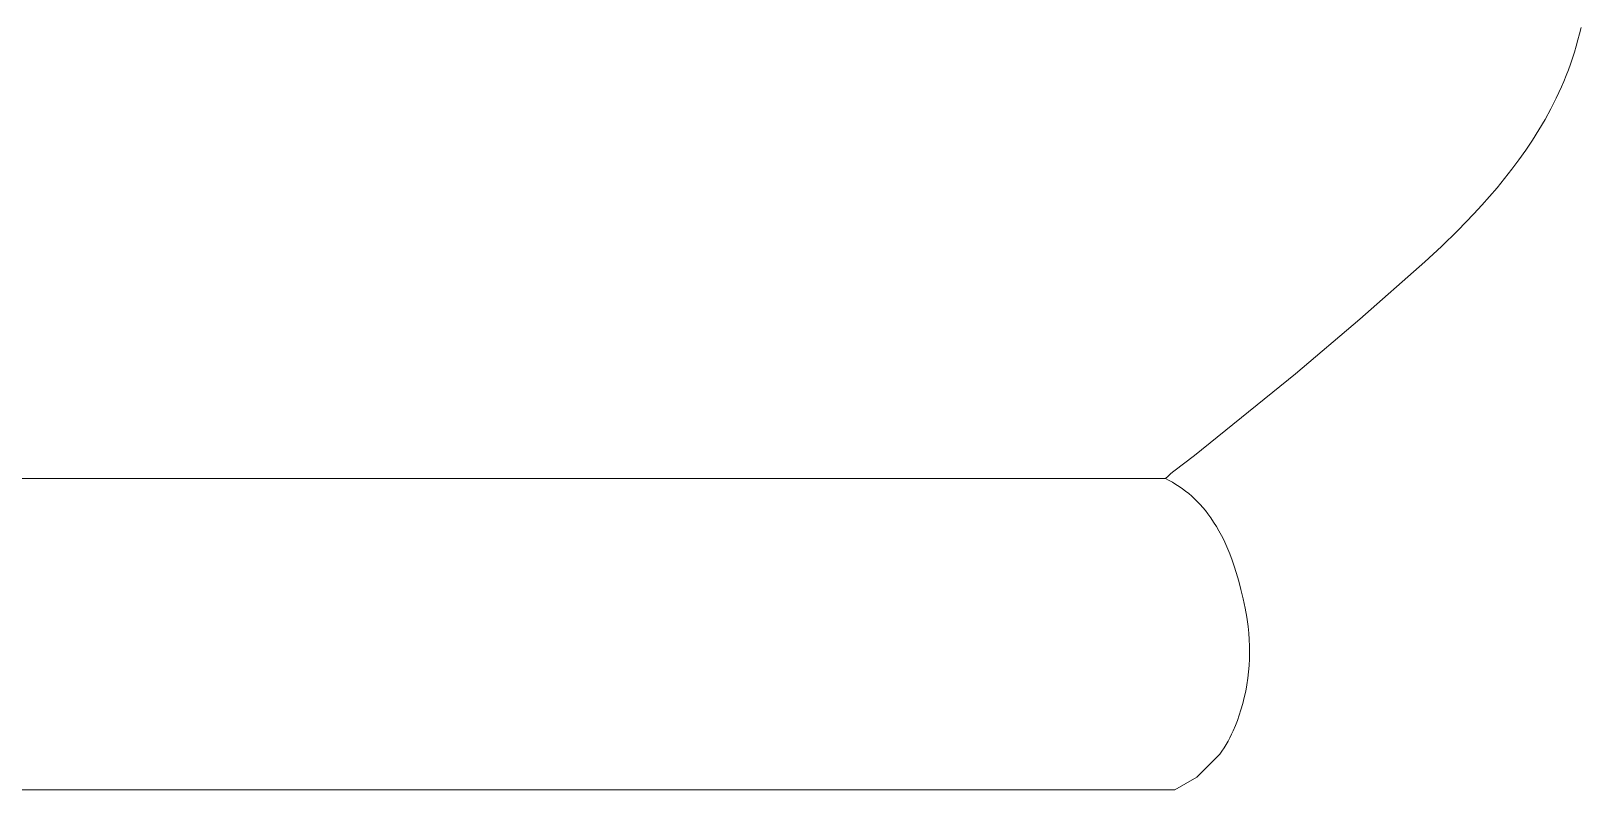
# Model space of a CAD drawing. Header units: inches. Extents: x -12 to 136, y -5 to 104.
# Drawn here: x -3.754 to -2.643, y 88.004 to 88.548 of the extents above; entities that cross this region are included whole.
import ezdxf

# ---------------------------------------------------------------- set-up
doc = ezdxf.new("R2010")
doc.units = ezdxf.units.IN
doc.layers.add('ZANO_R', color=7, linetype='Continuous', lineweight=0)

msp = doc.modelspace()

# ---------------------------------------------------------------- linework, layer by layer
at = {"layer": 'ZANO_R'}
for p, q in [((-2.64346, 88.55015), (-2.6445, 88.54568)), ((-2.64563, 88.54126), (-2.64684, 88.53689)), ((-2.6445, 88.54568), (-2.64563, 88.54126)), ((-2.6495, 88.52828), (-2.65095, 88.52405)), ((-2.64813, 88.53257), (-2.6495, 88.52828)), ((-2.64684, 88.53689), (-2.64813, 88.53257)), ((-2.65407, 88.51572), (-2.65574, 88.51162)), ((-2.65248, 88.51986), (-2.65407, 88.51572)), ((-2.65095, 88.52405), (-2.65248, 88.51986)), ((-2.65748, 88.50757), (-2.65928, 88.50356)), ((-2.65574, 88.51162), (-2.65748, 88.50757)), ((-2.66115, 88.4996), (-2.66507, 88.49182)), ((-2.65928, 88.50356), (-2.66115, 88.4996)), ((-2.66922, 88.48422), (-2.67361, 88.47675)), ((-2.66507, 88.49182), (-2.66922, 88.48422)), ((-2.67361, 88.47675), (-2.6782, 88.46945)), ((-2.68298, 88.46232), (-2.68792, 88.45536)), ((-2.6782, 88.46945), (-2.68298, 88.46232)), ((-2.68792, 88.45536), (-2.69301, 88.44856)), ((-2.69825, 88.4419), (-2.70361, 88.43539)), ((-2.69301, 88.44856), (-2.69825, 88.4419)), ((-2.70907, 88.42902), (-2.71464, 88.42279)), ((-2.70361, 88.43539), (-2.70907, 88.42902)), ((-2.72029, 88.41667), (-2.73179, 88.4048)), ((-2.71464, 88.42279), (-2.72029, 88.41667)), ((-2.73179, 88.4048), (-2.7435, 88.39336)), ((-2.7435, 88.39336), (-2.75531, 88.38231)), ((-2.75531, 88.38231), (-2.80201, 88.34109)), ((-2.80201, 88.34109), (-2.84815, 88.30191)), ((-2.84815, 88.30191), (-2.92058, 88.24353)), ((-2.92058, 88.24353), (-2.9353, 88.23212)), ((-4.38017, 88.22693), (-2.94132, 88.22693)), ((-2.93933, 88.22872), (-2.94127, 88.22693)), ((-2.94127, 88.22693), (-2.93874, 88.22563)), ((-2.93734, 88.23045), (-2.93933, 88.22872)), ((-2.9353, 88.23212), (-2.93734, 88.23045)), ((-2.93874, 88.22563), (-2.93626, 88.22425)), ((-2.93626, 88.22425), (-2.93382, 88.22278)), ((-2.93382, 88.22278), (-2.93144, 88.22123)), ((-2.93144, 88.22123), (-2.92911, 88.2196)), ((-2.92911, 88.2196), (-2.92683, 88.21789)), ((-2.92683, 88.21789), (-2.92462, 88.21611)), ((-2.92462, 88.21611), (-2.92246, 88.21425)), ((-2.92246, 88.21425), (-2.92037, 88.21232)), ((-2.92037, 88.21232), (-2.91835, 88.21032)), ((-2.91835, 88.21032), (-2.91639, 88.20826)), ((-2.91639, 88.20826), (-2.91451, 88.20613)), ((-2.91451, 88.20613), (-2.91269, 88.20394)), ((-2.91269, 88.20394), (-2.91096, 88.20169)), ((-2.91096, 88.20169), (-2.90881, 88.19872)), ((-2.90881, 88.19872), (-2.90676, 88.19569)), ((-2.90676, 88.19569), (-2.9048, 88.19259)), ((-2.9048, 88.19259), (-2.90294, 88.18944)), ((-2.90294, 88.18944), (-2.90117, 88.18623)), ((-2.90117, 88.18623), (-2.89951, 88.18297)), ((-2.89951, 88.18297), (-2.89795, 88.17965)), ((-2.89795, 88.17965), (-2.8965, 88.17629)), ((-2.8965, 88.17629), (-2.89515, 88.17289)), ((-2.89515, 88.17289), (-2.8935, 88.1685)), ((-2.8935, 88.1685), (-2.89198, 88.16407)), ((-2.89198, 88.16407), (-2.89057, 88.1596)), ((-2.89057, 88.1596), (-2.8888, 88.15349)), ((-2.8888, 88.15349), (-2.88717, 88.14733)), ((-2.88717, 88.14733), (-2.88556, 88.14076)), ((-2.88556, 88.14076), (-2.88418, 88.13414)), ((-2.88418, 88.13414), (-2.88301, 88.12748)), ((-2.88301, 88.12748), (-2.88206, 88.12079)), ((-2.88206, 88.12079), (-2.88156, 88.11618)), ((-2.88156, 88.11618), (-2.88121, 88.11155)), ((-2.88121, 88.11155), (-2.881, 88.10692)), ((-2.881, 88.10692), (-2.88095, 88.10228)), ((-2.88105, 88.09764), (-2.88129, 88.09301)), ((-2.88095, 88.10228), (-2.88105, 88.09764)), ((-2.88224, 88.08378), (-2.88293, 88.0792)), ((-2.88169, 88.08839), (-2.88224, 88.08378)), ((-2.88129, 88.09301), (-2.88169, 88.08839)), ((-2.88377, 88.07463), (-2.88476, 88.0701)), ((-2.88293, 88.0792), (-2.88377, 88.07463)), ((-2.88718, 88.06115), (-2.8884, 88.05733)), ((-2.8859, 88.06561), (-2.88718, 88.06115)), ((-2.88476, 88.0701), (-2.8859, 88.06561)), ((-2.89119, 88.04983), (-2.89276, 88.04614)), ((-2.88973, 88.05356), (-2.89119, 88.04983)), ((-2.8884, 88.05733), (-2.88973, 88.05356)), ((-2.89644, 88.03871), (-2.89781, 88.03632)), ((-2.89513, 88.04115), (-2.89644, 88.03871)), ((-2.89391, 88.04363), (-2.89513, 88.04115)), ((-2.89276, 88.04614), (-2.89391, 88.04363)), ((-2.90235, 88.02938), (-2.91877, 88.0129)), ((-2.90077, 88.03165), (-2.90235, 88.02938)), ((-2.89925, 88.03396), (-2.90077, 88.03165)), ((-2.89781, 88.03632), (-2.89925, 88.03396)), ((-2.91877, 88.0129), (-2.93464, 88.00372)), ((-4.38606, 88.00372), (-2.93469, 88.00372))]:
    msp.add_line(p, q, dxfattribs=at)

doc.saveas('drawing.dxf')
